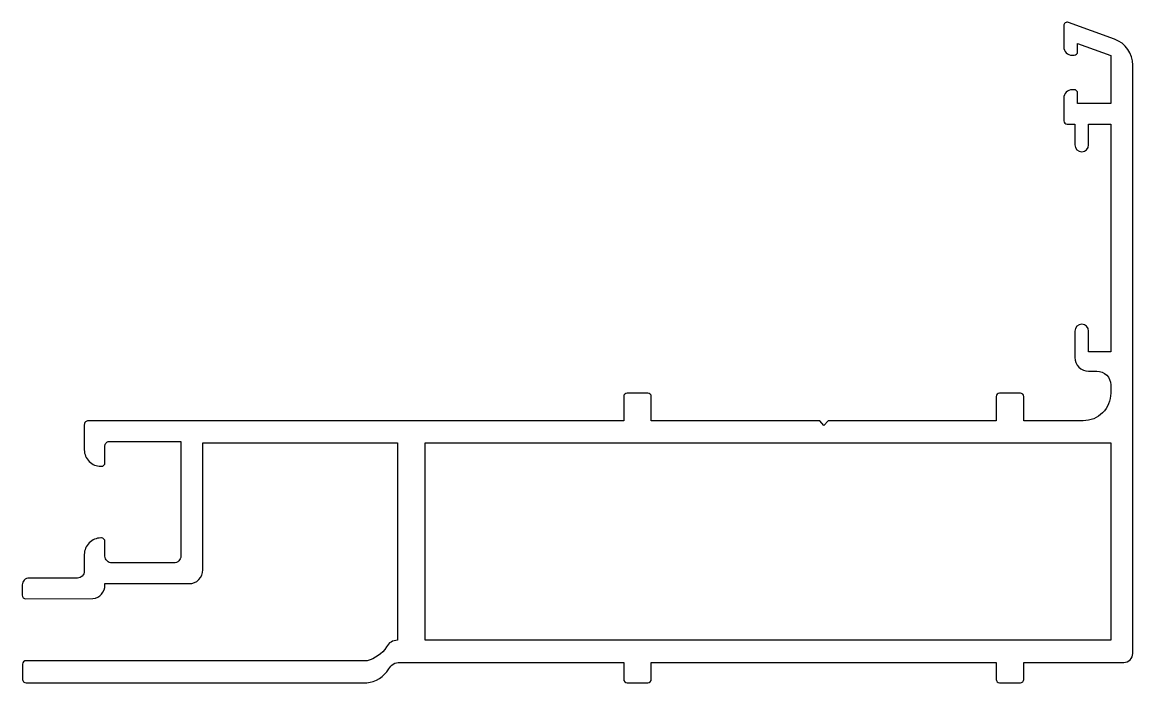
# Model space of a CAD drawing. Extents: x 735.3 to 815.8, y 656.9 to 704.8.
import ezdxf

# ---------------------------------------------------------------- set-up
doc = ezdxf.new("R2010")
doc.units = 0
doc.layers.get('0').update_dxf_attribs({"linetype": 'CONTINUOUS'})

msp = doc.modelspace()

# ---------------------------------------------------------------- linework, layer by layer
msp.add_lwpolyline([(739.8, 673.766, 0.414214), (741, 672.566), (741.05, 672.566, 0.414214), (741.3, 672.816), (741.3, 674.064, -0.416241), (741.6, 674.362), (746.796, 674.362), (746.796, 666.06, -0.414214), (746.296, 665.56), (741.8, 665.56, -0.414214), (741.3, 666.06), (741.3, 667.12, 0.414214), (741.05, 667.37), (741, 667.37, 0.414214), (739.8, 666.17), (739.8, 664.966, -0.414214), (739.3, 664.466), (735.8, 664.466, 0.414214), (735.3, 663.966), (735.3, 663.216, 0.414674), (735.55, 662.966), (740.426, 662.974, 0.377481), (741.3, 663.966), (741.3, 664.06), (747.396, 664.06, 0.414214), (748.396, 665.06), (748.396, 665.166), (748.396, 674.266), (762.496, 674.266), (762.496, 659.954, 0.292464), (761.706, 659.476, -0.191426), (760.3, 658.474), (735.575, 658.474, 0.414214), (735.325, 658.224), (735.325, 657.124, 0.414214), (735.575, 656.874), (760.268, 656.874, 0.233685), (761.874, 657.876, -0.292464), (762.664, 658.354), (778.896, 658.354), (778.896, 657.124, 0.414214), (779.146, 656.874), (780.646, 656.874, 0.414214), (780.896, 657.124), (780.896, 658.354), (805.896, 658.354), (805.896, 657.124, 0.414214), (806.146, 656.874), (807.646, 656.874, 0.414214), (807.896, 657.124), (807.896, 658.354), (814.496, 658.354), (815.146, 658.354, 0.414214), (815.796, 659.004), (815.796, 701.644, 0.315299), (814.48, 703.524), (811.132, 704.743, 0.520567), (810.796, 704.508), (810.796, 702.965, 0.414214), (811.396, 702.365), (811.546, 702.365, 0.414214), (811.796, 702.615), (811.796, 703.224), (814.196, 702.35), (814.196, 698.865), (811.796, 698.865), (811.796, 699.615, 0.414214), (811.546, 699.865), (811.396, 699.865, 0.414214), (810.796, 699.265), (810.796, 697.615, 0.414214), (811.046, 697.365), (811.596, 697.365), (811.596, 695.865, 1), (812.596, 695.865), (812.596, 697.365), (814.196, 697.365), (814.196, 680.864), (812.596, 680.864), (812.596, 682.364, 1), (811.596, 682.364), (811.596, 680.464, 0.414214), (812.596, 679.464), (813.196, 679.464, -0.414214), (814.196, 678.464), (814.196, 677.866, -0.414214), (812.196, 675.866), (807.896, 675.866), (807.896, 677.616, 0.414214), (807.646, 677.866), (806.146, 677.866, 0.414214), (805.896, 677.616), (805.896, 675.866), (793.716, 675.866), (793.396, 675.529), (793.116, 675.866), (780.896, 675.866), (780.896, 677.616, 0.414214), (780.646, 677.866), (779.146, 677.866, 0.414214), (778.896, 677.616), (778.896, 675.866), (740.1, 675.866, 0.414214), (739.8, 675.566)], format="xyb", close=True)
msp.add_lwpolyline([(764.496, 659.954), (764.496, 674.266), (814.196, 674.266), (814.196, 659.954)], close=True)

doc.saveas('drawing.dxf')
